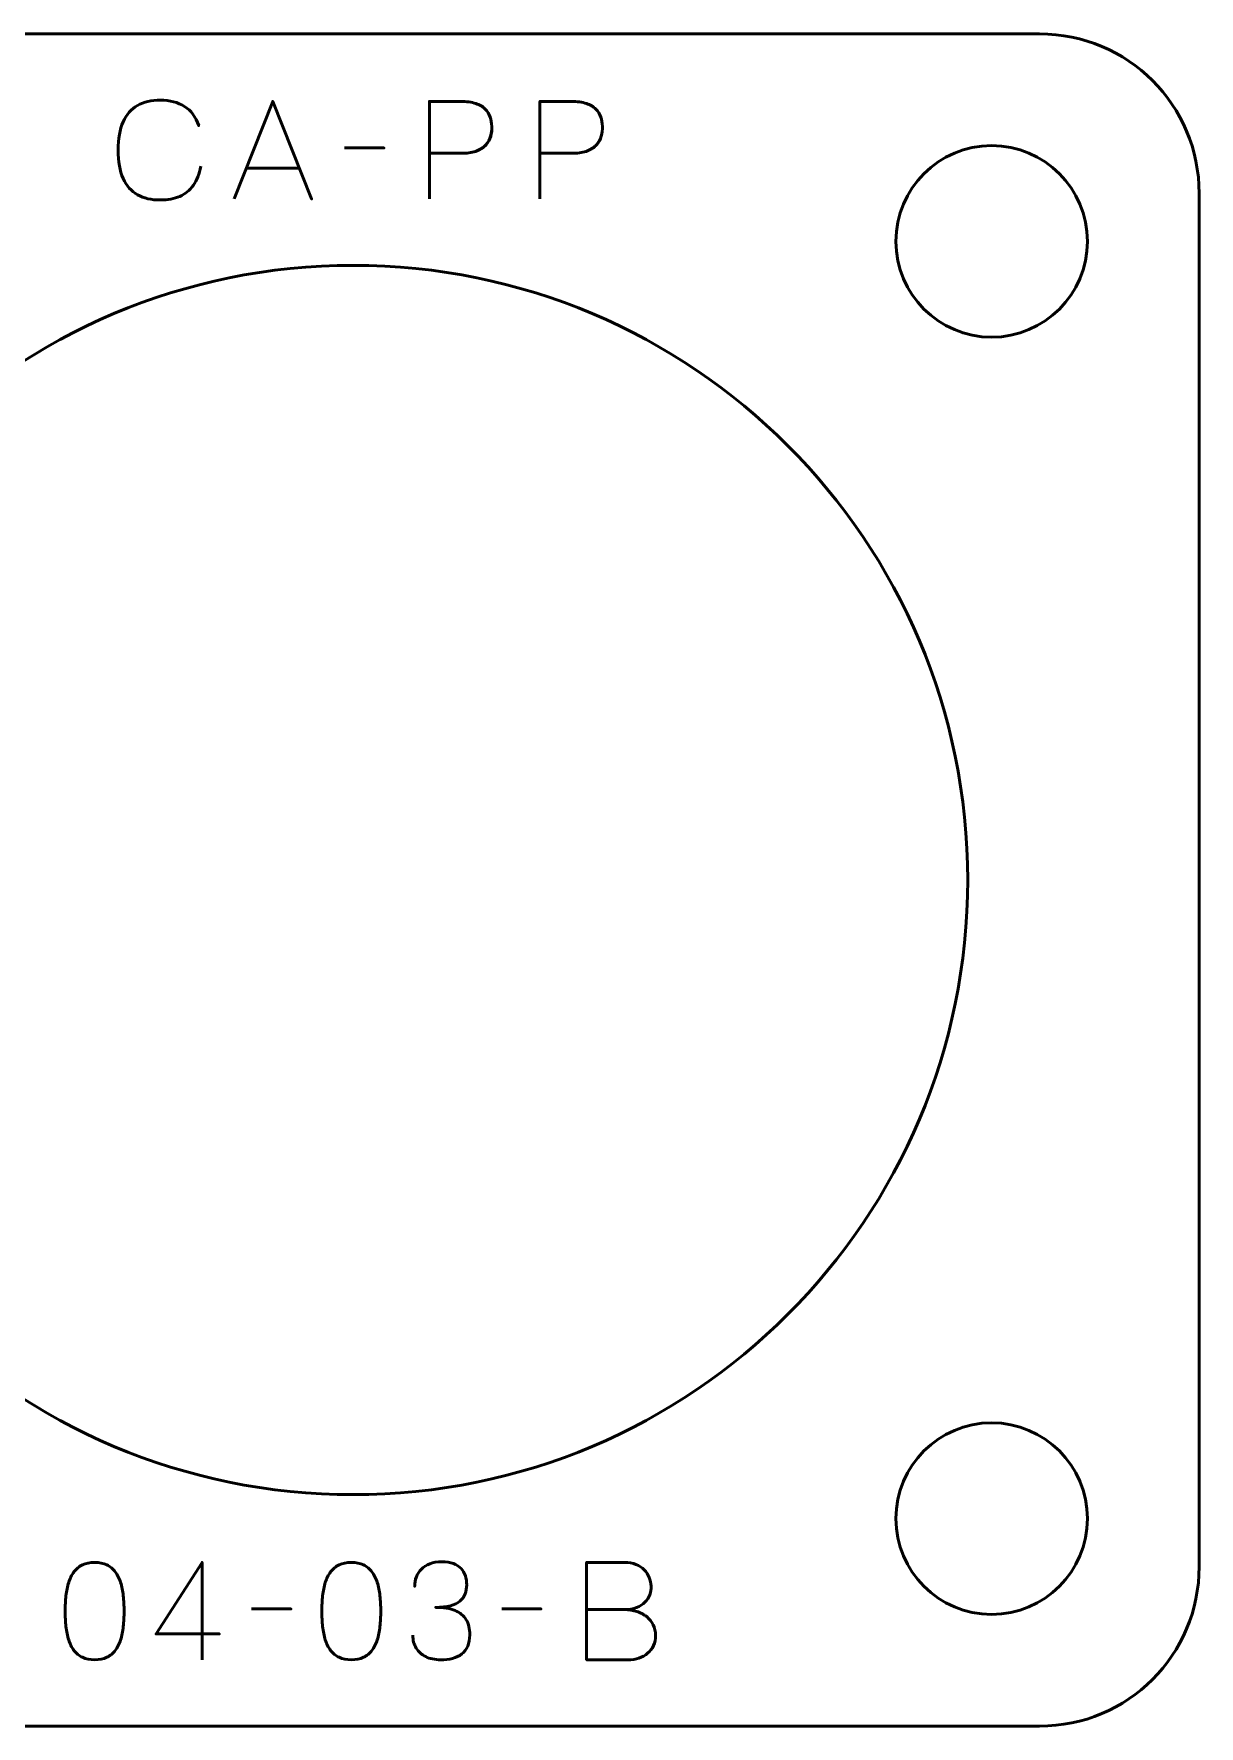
# Model space of a CAD drawing. Header units: centimetres. Extents: x -15.2 to 3.8, y -37.5 to 7.8.
# Drawn here: x -5.5 to -1.85, y -37.5 to -32.2 of the extents above; entities that cross this region are included whole.
import ezdxf

# ---------------------------------------------------------------- set-up
doc = ezdxf.new("R2010")
doc.units = ezdxf.units.CM
doc.header["$MEASUREMENT"] = 0
doc.layers.add('Layer 1', color=7, linetype='Continuous')

msp = doc.modelspace()

# ---------------------------------------------------------------- linework, layer by layer
at = {"layer": 'Layer 1', "lineweight": 53}
for points, knots in [([(-8.64992, -32.19998), (-8.64992, -32.19998), (-2.34995, -32.19998), (-2.34995, -32.19998), (-2.34995, -32.19998), (-2.07298, -32.19998), (-1.84999, -32.42307), (-1.84999, -32.70007), (-1.84999, -32.70007), (-1.84999, -32.70007), (-1.84999, -36.99993), (-1.84999, -36.99993), (-1.84999, -36.99993), (-1.84999, -37.27707), (-2.07298, -37.50003), (-2.34995, -37.50003), (-2.34995, -37.50003), (-2.34995, -37.50003), (-8.64992, -37.50003), (-8.64992, -37.50003), (-8.64992, -37.50003), (-8.92692, -37.50003), (-9.15001, -37.27707), (-9.15001, -36.99993), (-9.15001, -36.99993), (-9.15001, -36.99993), (-9.15001, -32.70007), (-9.15001, -32.70007), (-9.15001, -32.70007), (-9.15001, -32.42307), (-8.92692, -32.19998), (-8.64992, -32.19998)], [0, 0, 0, 0, 0.125, 0.125, 0.125, 0.125, 0.25, 0.25, 0.25, 0.25, 0.375, 0.375, 0.375, 0.375, 0.5, 0.5, 0.5, 0.5, 0.625, 0.625, 0.625, 0.625, 0.75, 0.75, 0.75, 0.75, 0.875, 0.875, 0.875, 0.875, 1, 1, 1, 1]), ([(-2.20002, -32.85), (-2.20002, -33.01567), (-2.33425, -33.15), (-2.50002, -33.15), (-2.50002, -33.15), (-2.66569, -33.15), (-2.80002, -33.01567), (-2.80002, -32.85), (-2.80002, -32.85), (-2.80002, -32.68437), (-2.66569, -32.55), (-2.50002, -32.55), (-2.50002, -32.55), (-2.33425, -32.55), (-2.20002, -32.68437), (-2.20002, -32.85)], [0, 0, 0, 0, 0.25, 0.25, 0.25, 0.25, 0.5, 0.5, 0.5, 0.5, 0.75, 0.75, 0.75, 0.75, 1, 1, 1, 1]), ([(-2.20002, -36.85), (-2.20002, -37.01567), (-2.33425, -37.15), (-2.50002, -37.15), (-2.50002, -37.15), (-2.66569, -37.15), (-2.80002, -37.01567), (-2.80002, -36.85), (-2.80002, -36.85), (-2.80002, -36.68437), (-2.66569, -36.55), (-2.50002, -36.55), (-2.50002, -36.55), (-2.33425, -36.55), (-2.20002, -36.68437), (-2.20002, -36.85)], [0, 0, 0, 0, 0.25, 0.25, 0.25, 0.25, 0.5, 0.5, 0.5, 0.5, 0.75, 0.75, 0.75, 0.75, 1, 1, 1, 1])]:
    msp.add_open_spline(points, degree=3, knots=knots, dxfattribs=at)
at = {"layer": 'Layer 1', "color": 30, "lineweight": 53}
for points, knots in [([(-4.97688, -32.61445), (-4.9814, -32.63865), (-4.9893, -32.65862), (-5.00038, -32.67428), (-5.00038, -32.67428), (-5.01152, -32.68988), (-5.02578, -32.70145), (-5.04313, -32.709), (-5.04313, -32.709), (-5.06042, -32.71655), (-5.08074, -32.72036), (-5.10388, -32.72029), (-5.10388, -32.72029), (-5.13203, -32.72036), (-5.15595, -32.71492), (-5.17557, -32.70385), (-5.17557, -32.70385), (-5.19518, -32.69284), (-5.21014, -32.67584), (-5.22044, -32.65277), (-5.22044, -32.65277), (-5.23074, -32.62969), (-5.23589, -32.60013), (-5.23596, -32.56408), (-5.23596, -32.56408), (-5.23589, -32.52817), (-5.23074, -32.49867), (-5.22044, -32.4756), (-5.22044, -32.4756), (-5.21014, -32.45253), (-5.19518, -32.43546), (-5.17557, -32.42438), (-5.17557, -32.42438), (-5.15595, -32.4133), (-5.13203, -32.4078), (-5.10388, -32.40787), (-5.10388, -32.40787), (-5.07375, -32.4078), (-5.0485, -32.41422), (-5.02818, -32.42713), (-5.02818, -32.42713), (-5.00793, -32.44004), (-4.99304, -32.46001), (-4.98366, -32.48703), (-4.98366, -32.48703), (-4.99304, -32.46001), (-5.00793, -32.44004), (-5.02818, -32.42713), (-5.02818, -32.42713), (-5.0485, -32.41422), (-5.07375, -32.4078), (-5.10388, -32.40787), (-5.10388, -32.40787), (-5.13203, -32.4078), (-5.15595, -32.4133), (-5.17557, -32.42438), (-5.17557, -32.42438), (-5.19518, -32.43546), (-5.21014, -32.45253), (-5.22044, -32.4756), (-5.22044, -32.4756), (-5.23074, -32.49867), (-5.23589, -32.52817), (-5.23596, -32.56408), (-5.23596, -32.56408), (-5.23589, -32.60013), (-5.23074, -32.62969), (-5.22044, -32.65277), (-5.22044, -32.65277), (-5.21014, -32.67584), (-5.19518, -32.69284), (-5.17557, -32.70385), (-5.17557, -32.70385), (-5.15595, -32.71492), (-5.13203, -32.72036), (-5.10388, -32.72029), (-5.10388, -32.72029), (-5.08074, -32.72036), (-5.06042, -32.71655), (-5.04313, -32.709), (-5.04313, -32.709), (-5.02578, -32.70145), (-5.01152, -32.68988), (-5.00038, -32.67428), (-5.00038, -32.67428), (-4.9893, -32.65862), (-4.9814, -32.63865), (-4.97688, -32.61445)], [0, 0, 0, 0, 0.0454545, 0.0454545, 0.0454545, 0.0454545, 0.0909091, 0.0909091, 0.0909091, 0.0909091, 0.1363636, 0.1363636, 0.1363636, 0.1363636, 0.1818182, 0.1818182, 0.1818182, 0.1818182, 0.2272727, 0.2272727, 0.2272727, 0.2272727, 0.2727273, 0.2727273, 0.2727273, 0.2727273, 0.3181818, 0.3181818, 0.3181818, 0.3181818, 0.3636364, 0.3636364, 0.3636364, 0.3636364, 0.4090909, 0.4090909, 0.4090909, 0.4090909, 0.4545455, 0.4545455, 0.4545455, 0.4545455, 0.5, 0.5, 0.5, 0.5, 0.5454545, 0.5454545, 0.5454545, 0.5454545, 0.5909091, 0.5909091, 0.5909091, 0.5909091, 0.6363636, 0.6363636, 0.6363636, 0.6363636, 0.6818182, 0.6818182, 0.6818182, 0.6818182, 0.7272727, 0.7272727, 0.7272727, 0.7272727, 0.7727273, 0.7727273, 0.7727273, 0.7727273, 0.8181818, 0.8181818, 0.8181818, 0.8181818, 0.8636364, 0.8636364, 0.8636364, 0.8636364, 0.9090909, 0.9090909, 0.9090909, 0.9090909, 0.9545455, 0.9545455, 0.9545455, 0.9545455, 1, 1, 1, 1]), ([(-4.87274, -32.7169), (-4.87274, -32.7169), (-4.75167, -32.41168), (-4.75167, -32.41168), (-4.75167, -32.41168), (-4.75167, -32.41168), (-4.63017, -32.7169), (-4.63017, -32.7169), (-4.63017, -32.7169), (-4.63017, -32.7169), (-4.75167, -32.41168), (-4.75167, -32.41168), (-4.75167, -32.41168), (-4.75167, -32.41168), (-4.87274, -32.7169), (-4.87274, -32.7169)], [0, 0, 0, 0, 0.25, 0.25, 0.25, 0.25, 0.5, 0.5, 0.5, 0.5, 0.75, 0.75, 0.75, 0.75, 1, 1, 1, 1]), ([(-4.26103, -32.7169), (-4.26103, -32.7169), (-4.26103, -32.41168), (-4.26103, -32.41168), (-4.26103, -32.41168), (-4.26103, -32.41168), (-4.16366, -32.41168), (-4.16366, -32.41168), (-4.16366, -32.41168), (-4.14419, -32.41175), (-4.12818, -32.41394), (-4.11555, -32.41817), (-4.11555, -32.41817), (-4.10299, -32.42233), (-4.09311, -32.42812), (-4.08598, -32.43546), (-4.08598, -32.43546), (-4.07886, -32.44272), (-4.07378, -32.45105), (-4.07067, -32.46043), (-4.07067, -32.46043), (-4.06764, -32.46982), (-4.06588, -32.47962), (-4.06545, -32.49), (-4.06545, -32.49), (-4.06496, -32.50037), (-4.06616, -32.51053), (-4.06898, -32.5204), (-4.06898, -32.5204), (-4.07187, -32.53028), (-4.07674, -32.53924), (-4.08373, -32.54729), (-4.08373, -32.54729), (-4.09064, -32.55533), (-4.10002, -32.56175), (-4.11181, -32.56648), (-4.11181, -32.56648), (-4.12359, -32.57127), (-4.13819, -32.57367), (-4.15562, -32.57381), (-4.15562, -32.57381), (-4.15562, -32.57381), (-4.26103, -32.57381), (-4.26103, -32.57381), (-4.26103, -32.57381), (-4.26103, -32.57381), (-4.15562, -32.57381), (-4.15562, -32.57381), (-4.15562, -32.57381), (-4.13855, -32.57367), (-4.12408, -32.57127), (-4.11237, -32.56648), (-4.11237, -32.56648), (-4.10059, -32.56175), (-4.0912, -32.55533), (-4.08415, -32.54729), (-4.08415, -32.54729), (-4.07716, -32.53924), (-4.07215, -32.53028), (-4.06919, -32.5204), (-4.06919, -32.5204), (-4.06623, -32.51053), (-4.06496, -32.50037), (-4.06545, -32.49), (-4.06545, -32.49), (-4.06588, -32.47962), (-4.06764, -32.46982), (-4.07081, -32.46043), (-4.07081, -32.46043), (-4.07392, -32.45105), (-4.07914, -32.44272), (-4.08627, -32.43546), (-4.08627, -32.43546), (-4.09346, -32.42812), (-4.10334, -32.42233), (-4.1159, -32.41817), (-4.1159, -32.41817), (-4.12853, -32.41394), (-4.1444, -32.41175), (-4.16366, -32.41168), (-4.16366, -32.41168), (-4.16366, -32.41168), (-4.26103, -32.41168), (-4.26103, -32.41168), (-4.26103, -32.41168), (-4.26103, -32.41168), (-4.26103, -32.7169), (-4.26103, -32.7169)], [0, 0, 0, 0, 0.0454545, 0.0454545, 0.0454545, 0.0454545, 0.0909091, 0.0909091, 0.0909091, 0.0909091, 0.1363636, 0.1363636, 0.1363636, 0.1363636, 0.1818182, 0.1818182, 0.1818182, 0.1818182, 0.2272727, 0.2272727, 0.2272727, 0.2272727, 0.2727273, 0.2727273, 0.2727273, 0.2727273, 0.3181818, 0.3181818, 0.3181818, 0.3181818, 0.3636364, 0.3636364, 0.3636364, 0.3636364, 0.4090909, 0.4090909, 0.4090909, 0.4090909, 0.4545455, 0.4545455, 0.4545455, 0.4545455, 0.5, 0.5, 0.5, 0.5, 0.5454545, 0.5454545, 0.5454545, 0.5454545, 0.5909091, 0.5909091, 0.5909091, 0.5909091, 0.6363636, 0.6363636, 0.6363636, 0.6363636, 0.6818182, 0.6818182, 0.6818182, 0.6818182, 0.7272727, 0.7272727, 0.7272727, 0.7272727, 0.7727273, 0.7727273, 0.7727273, 0.7727273, 0.8181818, 0.8181818, 0.8181818, 0.8181818, 0.8636364, 0.8636364, 0.8636364, 0.8636364, 0.9090909, 0.9090909, 0.9090909, 0.9090909, 0.9545455, 0.9545455, 0.9545455, 0.9545455, 1, 1, 1, 1]), ([(-3.91475, -32.7169), (-3.91475, -32.7169), (-3.91475, -32.41168), (-3.91475, -32.41168), (-3.91475, -32.41168), (-3.91475, -32.41168), (-3.81738, -32.41168), (-3.81738, -32.41168), (-3.81738, -32.41168), (-3.79791, -32.41175), (-3.7819, -32.41394), (-3.76927, -32.41817), (-3.76927, -32.41817), (-3.75671, -32.42233), (-3.74683, -32.42812), (-3.7397, -32.43546), (-3.7397, -32.43546), (-3.73258, -32.44272), (-3.7275, -32.45105), (-3.72439, -32.46043), (-3.72439, -32.46043), (-3.72136, -32.46982), (-3.7196, -32.47962), (-3.71917, -32.49), (-3.71917, -32.49), (-3.71868, -32.50037), (-3.71988, -32.51053), (-3.7227, -32.5204), (-3.7227, -32.5204), (-3.72559, -32.53028), (-3.73046, -32.53924), (-3.73745, -32.54729), (-3.73745, -32.54729), (-3.74436, -32.55533), (-3.75374, -32.56175), (-3.76553, -32.56648), (-3.76553, -32.56648), (-3.77731, -32.57127), (-3.79191, -32.57367), (-3.80934, -32.57381), (-3.80934, -32.57381), (-3.80934, -32.57381), (-3.91475, -32.57381), (-3.91475, -32.57381), (-3.91475, -32.57381), (-3.91475, -32.57381), (-3.80934, -32.57381), (-3.80934, -32.57381), (-3.80934, -32.57381), (-3.79227, -32.57367), (-3.7778, -32.57127), (-3.76609, -32.56648), (-3.76609, -32.56648), (-3.75431, -32.56175), (-3.74492, -32.55533), (-3.73787, -32.54729), (-3.73787, -32.54729), (-3.73088, -32.53924), (-3.72587, -32.53028), (-3.72291, -32.5204), (-3.72291, -32.5204), (-3.71995, -32.51053), (-3.71868, -32.50037), (-3.71917, -32.49), (-3.71917, -32.49), (-3.7196, -32.47962), (-3.72136, -32.46982), (-3.72453, -32.46043), (-3.72453, -32.46043), (-3.72764, -32.45105), (-3.73286, -32.44272), (-3.73999, -32.43546), (-3.73999, -32.43546), (-3.74718, -32.42812), (-3.75706, -32.42233), (-3.76962, -32.41817), (-3.76962, -32.41817), (-3.78225, -32.41394), (-3.79812, -32.41175), (-3.81738, -32.41168), (-3.81738, -32.41168), (-3.81738, -32.41168), (-3.91475, -32.41168), (-3.91475, -32.41168), (-3.91475, -32.41168), (-3.91475, -32.41168), (-3.91475, -32.7169), (-3.91475, -32.7169)], [0, 0, 0, 0, 0.0454545, 0.0454545, 0.0454545, 0.0454545, 0.0909091, 0.0909091, 0.0909091, 0.0909091, 0.1363636, 0.1363636, 0.1363636, 0.1363636, 0.1818182, 0.1818182, 0.1818182, 0.1818182, 0.2272727, 0.2272727, 0.2272727, 0.2272727, 0.2727273, 0.2727273, 0.2727273, 0.2727273, 0.3181818, 0.3181818, 0.3181818, 0.3181818, 0.3636364, 0.3636364, 0.3636364, 0.3636364, 0.4090909, 0.4090909, 0.4090909, 0.4090909, 0.4545455, 0.4545455, 0.4545455, 0.4545455, 0.5, 0.5, 0.5, 0.5, 0.5454545, 0.5454545, 0.5454545, 0.5454545, 0.5909091, 0.5909091, 0.5909091, 0.5909091, 0.6363636, 0.6363636, 0.6363636, 0.6363636, 0.6818182, 0.6818182, 0.6818182, 0.6818182, 0.7272727, 0.7272727, 0.7272727, 0.7272727, 0.7727273, 0.7727273, 0.7727273, 0.7727273, 0.8181818, 0.8181818, 0.8181818, 0.8181818, 0.8636364, 0.8636364, 0.8636364, 0.8636364, 0.9090909, 0.9090909, 0.9090909, 0.9090909, 0.9545455, 0.9545455, 0.9545455, 0.9545455, 1, 1, 1, 1]), ([(-4.52688, -32.5573), (-4.52688, -32.5573), (-4.40369, -32.5573), (-4.40369, -32.5573), (-4.40369, -32.5573), (-4.40369, -32.5573), (-4.52688, -32.5573), (-4.52688, -32.5573)], [0, 0, 0, 0, 0.5, 0.5, 0.5, 0.5, 1, 1, 1, 1]), ([(-4.83464, -32.6208), (-4.83464, -32.6208), (-4.6687, -32.6208), (-4.6687, -32.6208), (-4.6687, -32.6208), (-4.6687, -32.6208), (-4.83464, -32.6208), (-4.83464, -32.6208)], [0, 0, 0, 0, 0.5, 0.5, 0.5, 0.5, 1, 1, 1, 1]), ([(-5.30961, -37.29221), (-5.2948, -37.29214), (-5.28203, -37.28953), (-5.27137, -37.28445), (-5.27137, -37.28445), (-5.26079, -37.27937), (-5.25197, -37.2721), (-5.24492, -37.26286), (-5.24492, -37.26286), (-5.23793, -37.25355), (-5.23243, -37.24254), (-5.22834, -37.22984), (-5.22834, -37.22984), (-5.22431, -37.21714), (-5.22142, -37.20324), (-5.2198, -37.188), (-5.2198, -37.188), (-5.2181, -37.17276), (-5.21726, -37.15674), (-5.21733, -37.13981), (-5.21733, -37.13981), (-5.21726, -37.12295), (-5.2181, -37.10693), (-5.2198, -37.09176), (-5.2198, -37.09176), (-5.22142, -37.07659), (-5.22431, -37.06262), (-5.22834, -37.04992), (-5.22834, -37.04992), (-5.23243, -37.03729), (-5.23793, -37.02629), (-5.24492, -37.0169), (-5.24492, -37.0169), (-5.25197, -37.00759), (-5.26079, -37.00032), (-5.27137, -36.99524), (-5.27137, -36.99524), (-5.28203, -36.99009), (-5.2948, -36.98748), (-5.30961, -36.98741), (-5.30961, -36.98741), (-5.32443, -36.98748), (-5.3372, -36.99009), (-5.34786, -36.99524), (-5.34786, -36.99524), (-5.35844, -37.00032), (-5.36726, -37.00759), (-5.37431, -37.0169), (-5.37431, -37.0169), (-5.3813, -37.02629), (-5.3868, -37.03729), (-5.39089, -37.04992), (-5.39089, -37.04992), (-5.39492, -37.06262), (-5.39781, -37.07659), (-5.39943, -37.09176), (-5.39943, -37.09176), (-5.40112, -37.10693), (-5.40197, -37.12295), (-5.4019, -37.13981), (-5.4019, -37.13981), (-5.40197, -37.15674), (-5.40112, -37.17276), (-5.39943, -37.188), (-5.39943, -37.188), (-5.39781, -37.20324), (-5.39492, -37.21714), (-5.39089, -37.22984), (-5.39089, -37.22984), (-5.3868, -37.24254), (-5.3813, -37.25355), (-5.37431, -37.26286), (-5.37431, -37.26286), (-5.36726, -37.2721), (-5.35844, -37.27937), (-5.34786, -37.28445), (-5.34786, -37.28445), (-5.3372, -37.28953), (-5.32443, -37.29214), (-5.30961, -37.29221)], [0, 0, 0, 0, 0.05, 0.05, 0.05, 0.05, 0.1, 0.1, 0.1, 0.1, 0.15, 0.15, 0.15, 0.15, 0.2, 0.2, 0.2, 0.2, 0.25, 0.25, 0.25, 0.25, 0.3, 0.3, 0.3, 0.3, 0.35, 0.35, 0.35, 0.35, 0.4, 0.4, 0.4, 0.4, 0.45, 0.45, 0.45, 0.45, 0.5, 0.5, 0.5, 0.5, 0.55, 0.55, 0.55, 0.55, 0.6, 0.6, 0.6, 0.6, 0.65, 0.65, 0.65, 0.65, 0.7, 0.7, 0.7, 0.7, 0.75, 0.75, 0.75, 0.75, 0.8, 0.8, 0.8, 0.8, 0.85, 0.85, 0.85, 0.85, 0.9, 0.9, 0.9, 0.9, 0.95, 0.95, 0.95, 0.95, 1, 1, 1, 1]), ([(-5.30961, -37.29221), (-5.2948, -37.29214), (-5.28203, -37.28953), (-5.27137, -37.28445), (-5.27137, -37.28445), (-5.26079, -37.27937), (-5.25197, -37.2721), (-5.24492, -37.26286), (-5.24492, -37.26286), (-5.23793, -37.25355), (-5.23243, -37.24254), (-5.22834, -37.22984), (-5.22834, -37.22984), (-5.22431, -37.21714), (-5.22142, -37.20324), (-5.2198, -37.188), (-5.2198, -37.188), (-5.2181, -37.17276), (-5.21726, -37.15674), (-5.21733, -37.13981), (-5.21733, -37.13981), (-5.21726, -37.12295), (-5.2181, -37.10693), (-5.2198, -37.09176), (-5.2198, -37.09176), (-5.22142, -37.07659), (-5.22431, -37.06262), (-5.22834, -37.04992), (-5.22834, -37.04992), (-5.23243, -37.03729), (-5.23793, -37.02629), (-5.24492, -37.0169), (-5.24492, -37.0169), (-5.25197, -37.00759), (-5.26079, -37.00032), (-5.27137, -36.99524), (-5.27137, -36.99524), (-5.28203, -36.99009), (-5.2948, -36.98748), (-5.30961, -36.98741), (-5.30961, -36.98741), (-5.32443, -36.98748), (-5.3372, -36.99009), (-5.34786, -36.99524), (-5.34786, -36.99524), (-5.35844, -37.00032), (-5.36726, -37.00759), (-5.37431, -37.0169), (-5.37431, -37.0169), (-5.3813, -37.02629), (-5.3868, -37.03729), (-5.39089, -37.04992), (-5.39089, -37.04992), (-5.39492, -37.06262), (-5.39781, -37.07659), (-5.39943, -37.09176), (-5.39943, -37.09176), (-5.40112, -37.10693), (-5.40197, -37.12295), (-5.4019, -37.13981), (-5.4019, -37.13981), (-5.40197, -37.15674), (-5.40112, -37.17276), (-5.39943, -37.188), (-5.39943, -37.188), (-5.39781, -37.20324), (-5.39492, -37.21714), (-5.39089, -37.22984), (-5.39089, -37.22984), (-5.3868, -37.24254), (-5.3813, -37.25355), (-5.37431, -37.26286), (-5.37431, -37.26286), (-5.36726, -37.2721), (-5.35844, -37.27937), (-5.34786, -37.28445), (-5.34786, -37.28445), (-5.3372, -37.28953), (-5.32443, -37.29214), (-5.30961, -37.29221)], [0, 0, 0, 0, 0.05, 0.05, 0.05, 0.05, 0.1, 0.1, 0.1, 0.1, 0.15, 0.15, 0.15, 0.15, 0.2, 0.2, 0.2, 0.2, 0.25, 0.25, 0.25, 0.25, 0.3, 0.3, 0.3, 0.3, 0.35, 0.35, 0.35, 0.35, 0.4, 0.4, 0.4, 0.4, 0.45, 0.45, 0.45, 0.45, 0.5, 0.5, 0.5, 0.5, 0.55, 0.55, 0.55, 0.55, 0.6, 0.6, 0.6, 0.6, 0.65, 0.65, 0.65, 0.65, 0.7, 0.7, 0.7, 0.7, 0.75, 0.75, 0.75, 0.75, 0.8, 0.8, 0.8, 0.8, 0.85, 0.85, 0.85, 0.85, 0.9, 0.9, 0.9, 0.9, 0.95, 0.95, 0.95, 0.95, 1, 1, 1, 1]), ([(-4.97307, -37.29221), (-4.97307, -37.29221), (-4.97307, -36.98699), (-4.97307, -36.98699), (-4.97307, -36.98699), (-4.97307, -36.98699), (-5.117, -37.21093), (-5.117, -37.21093), (-5.117, -37.21093), (-5.117, -37.21093), (-4.91888, -37.21093), (-4.91888, -37.21093), (-4.91888, -37.21093), (-4.91888, -37.21093), (-5.117, -37.21093), (-5.117, -37.21093), (-5.117, -37.21093), (-5.117, -37.21093), (-4.97307, -36.98699), (-4.97307, -36.98699), (-4.97307, -36.98699), (-4.97307, -36.98699), (-4.97307, -37.29221), (-4.97307, -37.29221)], [0, 0, 0, 0, 0.1666667, 0.1666667, 0.1666667, 0.1666667, 0.3333333, 0.3333333, 0.3333333, 0.3333333, 0.5, 0.5, 0.5, 0.5, 0.6666667, 0.6666667, 0.6666667, 0.6666667, 0.8333333, 0.8333333, 0.8333333, 0.8333333, 1, 1, 1, 1]), ([(-4.50571, -37.29221), (-4.4909, -37.29214), (-4.47813, -37.28953), (-4.46747, -37.28445), (-4.46747, -37.28445), (-4.45689, -37.27937), (-4.44807, -37.2721), (-4.44102, -37.26286), (-4.44102, -37.26286), (-4.43403, -37.25355), (-4.42853, -37.24254), (-4.42444, -37.22984), (-4.42444, -37.22984), (-4.42041, -37.21714), (-4.41752, -37.20324), (-4.4159, -37.188), (-4.4159, -37.188), (-4.4142, -37.17276), (-4.41336, -37.15674), (-4.41343, -37.13981), (-4.41343, -37.13981), (-4.41336, -37.12295), (-4.4142, -37.10693), (-4.4159, -37.09176), (-4.4159, -37.09176), (-4.41752, -37.07659), (-4.42041, -37.06262), (-4.42444, -37.04992), (-4.42444, -37.04992), (-4.42853, -37.03729), (-4.43403, -37.02629), (-4.44102, -37.0169), (-4.44102, -37.0169), (-4.44807, -37.00759), (-4.45689, -37.00032), (-4.46747, -36.99524), (-4.46747, -36.99524), (-4.47813, -36.99009), (-4.4909, -36.98748), (-4.50571, -36.98741), (-4.50571, -36.98741), (-4.52053, -36.98748), (-4.5333, -36.99009), (-4.54396, -36.99524), (-4.54396, -36.99524), (-4.55454, -37.00032), (-4.56336, -37.00759), (-4.57041, -37.0169), (-4.57041, -37.0169), (-4.5774, -37.02629), (-4.5829, -37.03729), (-4.58699, -37.04992), (-4.58699, -37.04992), (-4.59102, -37.06262), (-4.59391, -37.07659), (-4.59553, -37.09176), (-4.59553, -37.09176), (-4.59722, -37.10693), (-4.59807, -37.12295), (-4.598, -37.13981), (-4.598, -37.13981), (-4.59807, -37.15674), (-4.59722, -37.17276), (-4.59553, -37.188), (-4.59553, -37.188), (-4.59391, -37.20324), (-4.59102, -37.21714), (-4.58699, -37.22984), (-4.58699, -37.22984), (-4.5829, -37.24254), (-4.5774, -37.25355), (-4.57041, -37.26286), (-4.57041, -37.26286), (-4.56336, -37.2721), (-4.55454, -37.27937), (-4.54396, -37.28445), (-4.54396, -37.28445), (-4.5333, -37.28953), (-4.52053, -37.29214), (-4.50571, -37.29221)], [0, 0, 0, 0, 0.05, 0.05, 0.05, 0.05, 0.1, 0.1, 0.1, 0.1, 0.15, 0.15, 0.15, 0.15, 0.2, 0.2, 0.2, 0.2, 0.25, 0.25, 0.25, 0.25, 0.3, 0.3, 0.3, 0.3, 0.35, 0.35, 0.35, 0.35, 0.4, 0.4, 0.4, 0.4, 0.45, 0.45, 0.45, 0.45, 0.5, 0.5, 0.5, 0.5, 0.55, 0.55, 0.55, 0.55, 0.6, 0.6, 0.6, 0.6, 0.65, 0.65, 0.65, 0.65, 0.7, 0.7, 0.7, 0.7, 0.75, 0.75, 0.75, 0.75, 0.8, 0.8, 0.8, 0.8, 0.85, 0.85, 0.85, 0.85, 0.9, 0.9, 0.9, 0.9, 0.95, 0.95, 0.95, 0.95, 1, 1, 1, 1]), ([(-4.50571, -37.29221), (-4.4909, -37.29214), (-4.47813, -37.28953), (-4.46747, -37.28445), (-4.46747, -37.28445), (-4.45689, -37.27937), (-4.44807, -37.2721), (-4.44102, -37.26286), (-4.44102, -37.26286), (-4.43403, -37.25355), (-4.42853, -37.24254), (-4.42444, -37.22984), (-4.42444, -37.22984), (-4.42041, -37.21714), (-4.41752, -37.20324), (-4.4159, -37.188), (-4.4159, -37.188), (-4.4142, -37.17276), (-4.41336, -37.15674), (-4.41343, -37.13981), (-4.41343, -37.13981), (-4.41336, -37.12295), (-4.4142, -37.10693), (-4.4159, -37.09176), (-4.4159, -37.09176), (-4.41752, -37.07659), (-4.42041, -37.06262), (-4.42444, -37.04992), (-4.42444, -37.04992), (-4.42853, -37.03729), (-4.43403, -37.02629), (-4.44102, -37.0169), (-4.44102, -37.0169), (-4.44807, -37.00759), (-4.45689, -37.00032), (-4.46747, -36.99524), (-4.46747, -36.99524), (-4.47813, -36.99009), (-4.4909, -36.98748), (-4.50571, -36.98741), (-4.50571, -36.98741), (-4.52053, -36.98748), (-4.5333, -36.99009), (-4.54396, -36.99524), (-4.54396, -36.99524), (-4.55454, -37.00032), (-4.56336, -37.00759), (-4.57041, -37.0169), (-4.57041, -37.0169), (-4.5774, -37.02629), (-4.5829, -37.03729), (-4.58699, -37.04992), (-4.58699, -37.04992), (-4.59102, -37.06262), (-4.59391, -37.07659), (-4.59553, -37.09176), (-4.59553, -37.09176), (-4.59722, -37.10693), (-4.59807, -37.12295), (-4.598, -37.13981), (-4.598, -37.13981), (-4.59807, -37.15674), (-4.59722, -37.17276), (-4.59553, -37.188), (-4.59553, -37.188), (-4.59391, -37.20324), (-4.59102, -37.21714), (-4.58699, -37.22984), (-4.58699, -37.22984), (-4.5829, -37.24254), (-4.5774, -37.25355), (-4.57041, -37.26286), (-4.57041, -37.26286), (-4.56336, -37.2721), (-4.55454, -37.27937), (-4.54396, -37.28445), (-4.54396, -37.28445), (-4.5333, -37.28953), (-4.52053, -37.29214), (-4.50571, -37.29221)], [0, 0, 0, 0, 0.05, 0.05, 0.05, 0.05, 0.1, 0.1, 0.1, 0.1, 0.15, 0.15, 0.15, 0.15, 0.2, 0.2, 0.2, 0.2, 0.25, 0.25, 0.25, 0.25, 0.3, 0.3, 0.3, 0.3, 0.35, 0.35, 0.35, 0.35, 0.4, 0.4, 0.4, 0.4, 0.45, 0.45, 0.45, 0.45, 0.5, 0.5, 0.5, 0.5, 0.55, 0.55, 0.55, 0.55, 0.6, 0.6, 0.6, 0.6, 0.65, 0.65, 0.65, 0.65, 0.7, 0.7, 0.7, 0.7, 0.75, 0.75, 0.75, 0.75, 0.8, 0.8, 0.8, 0.8, 0.85, 0.85, 0.85, 0.85, 0.9, 0.9, 0.9, 0.9, 0.95, 0.95, 0.95, 0.95, 1, 1, 1, 1]), ([(-4.3131, -37.21559), (-4.31303, -37.23083), (-4.3095, -37.24409), (-4.30252, -37.25559), (-4.30252, -37.25559), (-4.29553, -37.26702), (-4.28558, -37.27598), (-4.2726, -37.2824), (-4.2726, -37.2824), (-4.25962, -37.28882), (-4.24403, -37.29207), (-4.22589, -37.29221), (-4.22589, -37.29221), (-4.21228, -37.29221), (-4.19993, -37.2908), (-4.18871, -37.28784), (-4.18871, -37.28784), (-4.17756, -37.28487), (-4.16797, -37.28029), (-4.15985, -37.27401), (-4.15985, -37.27401), (-4.15174, -37.26773), (-4.14553, -37.25961), (-4.14109, -37.24974), (-4.14109, -37.24974), (-4.13671, -37.23979), (-4.13453, -37.22786), (-4.13446, -37.21389), (-4.13446, -37.21389), (-4.13438, -37.19527), (-4.13819, -37.17953), (-4.14574, -37.16676), (-4.14574, -37.16676), (-4.15329, -37.15399), (-4.16501, -37.1444), (-4.18074, -37.13784), (-4.18074, -37.13784), (-4.19647, -37.13127), (-4.21665, -37.12796), (-4.24113, -37.12796), (-4.24113, -37.12796), (-4.22286, -37.12803), (-4.20755, -37.12634), (-4.19506, -37.12288), (-4.19506, -37.12288), (-4.18264, -37.11942), (-4.1727, -37.11455), (-4.16522, -37.1082), (-4.16522, -37.1082), (-4.15774, -37.10192), (-4.15231, -37.09444), (-4.14906, -37.08584), (-4.14906, -37.08584), (-4.14574, -37.0773), (-4.14412, -37.06792), (-4.14419, -37.05769), (-4.14419, -37.05769), (-4.14412, -37.04745), (-4.14553, -37.038), (-4.14835, -37.02925), (-4.14835, -37.02925), (-4.15111, -37.0205), (-4.15562, -37.01281), (-4.16176, -37.00625), (-4.16176, -37.00625), (-4.1679, -36.99969), (-4.17601, -36.99454), (-4.18596, -36.99087), (-4.18596, -36.99087), (-4.19598, -36.9872), (-4.20819, -36.98537), (-4.22251, -36.9853), (-4.22251, -36.9853), (-4.23676, -36.98537), (-4.24925, -36.98748), (-4.25983, -36.99158), (-4.25983, -36.99158), (-4.27049, -36.99567), (-4.27923, -37.00124), (-4.28629, -37.00837), (-4.28629, -37.00837), (-4.29327, -37.01549), (-4.2985, -37.02361), (-4.30195, -37.03278), (-4.30195, -37.03278), (-4.30548, -37.04195), (-4.30717, -37.05169), (-4.30717, -37.06192), (-4.30717, -37.06192), (-4.30717, -37.05169), (-4.30548, -37.04195), (-4.30195, -37.03278), (-4.30195, -37.03278), (-4.2985, -37.02361), (-4.29327, -37.01549), (-4.28629, -37.00837), (-4.28629, -37.00837), (-4.27923, -37.00124), (-4.27049, -36.99567), (-4.25983, -36.99158), (-4.25983, -36.99158), (-4.24925, -36.98748), (-4.23676, -36.98537), (-4.22251, -36.9853), (-4.22251, -36.9853), (-4.20819, -36.98537), (-4.19598, -36.9872), (-4.18596, -36.99087), (-4.18596, -36.99087), (-4.17601, -36.99454), (-4.1679, -36.99969), (-4.16176, -37.00625), (-4.16176, -37.00625), (-4.15562, -37.01281), (-4.15111, -37.0205), (-4.14835, -37.02925), (-4.14835, -37.02925), (-4.14553, -37.038), (-4.14412, -37.04745), (-4.14419, -37.05769), (-4.14419, -37.05769), (-4.14412, -37.06792), (-4.14574, -37.0773), (-4.14906, -37.08584), (-4.14906, -37.08584), (-4.15231, -37.09444), (-4.15774, -37.10192), (-4.16522, -37.1082), (-4.16522, -37.1082), (-4.1727, -37.11455), (-4.18264, -37.11942), (-4.19506, -37.12288), (-4.19506, -37.12288), (-4.20755, -37.12634), (-4.22286, -37.12803), (-4.24113, -37.12796), (-4.24113, -37.12796), (-4.21665, -37.12796), (-4.19647, -37.13127), (-4.18074, -37.13784), (-4.18074, -37.13784), (-4.16501, -37.1444), (-4.15329, -37.15399), (-4.14574, -37.16676), (-4.14574, -37.16676), (-4.13819, -37.17953), (-4.13438, -37.19527), (-4.13446, -37.21389), (-4.13446, -37.21389), (-4.13453, -37.22786), (-4.13671, -37.23979), (-4.14109, -37.24974), (-4.14109, -37.24974), (-4.14553, -37.25961), (-4.15174, -37.26773), (-4.15985, -37.27401), (-4.15985, -37.27401), (-4.16797, -37.28029), (-4.17756, -37.28487), (-4.18871, -37.28784), (-4.18871, -37.28784), (-4.19993, -37.2908), (-4.21228, -37.29221), (-4.22589, -37.29221), (-4.22589, -37.29221), (-4.24403, -37.29207), (-4.25962, -37.28882), (-4.2726, -37.2824), (-4.2726, -37.2824), (-4.28558, -37.27598), (-4.29553, -37.26702), (-4.30252, -37.25559), (-4.30252, -37.25559), (-4.3095, -37.24409), (-4.31303, -37.23083), (-4.3131, -37.21559)], [0, 0, 0, 0, 0.0227273, 0.0227273, 0.0227273, 0.0227273, 0.0454545, 0.0454545, 0.0454545, 0.0454545, 0.0681818, 0.0681818, 0.0681818, 0.0681818, 0.0909091, 0.0909091, 0.0909091, 0.0909091, 0.1136364, 0.1136364, 0.1136364, 0.1136364, 0.1363636, 0.1363636, 0.1363636, 0.1363636, 0.1590909, 0.1590909, 0.1590909, 0.1590909, 0.1818182, 0.1818182, 0.1818182, 0.1818182, 0.2045455, 0.2045455, 0.2045455, 0.2045455, 0.2272727, 0.2272727, 0.2272727, 0.2272727, 0.25, 0.25, 0.25, 0.25, 0.2727273, 0.2727273, 0.2727273, 0.2727273, 0.2954545, 0.2954545, 0.2954545, 0.2954545, 0.3181818, 0.3181818, 0.3181818, 0.3181818, 0.3409091, 0.3409091, 0.3409091, 0.3409091, 0.3636364, 0.3636364, 0.3636364, 0.3636364, 0.3863636, 0.3863636, 0.3863636, 0.3863636, 0.4090909, 0.4090909, 0.4090909, 0.4090909, 0.4318182, 0.4318182, 0.4318182, 0.4318182, 0.4545455, 0.4545455, 0.4545455, 0.4545455, 0.4772727, 0.4772727, 0.4772727, 0.4772727, 0.5, 0.5, 0.5, 0.5, 0.5227273, 0.5227273, 0.5227273, 0.5227273, 0.5454545, 0.5454545, 0.5454545, 0.5454545, 0.5681818, 0.5681818, 0.5681818, 0.5681818, 0.5909091, 0.5909091, 0.5909091, 0.5909091, 0.6136364, 0.6136364, 0.6136364, 0.6136364, 0.6363636, 0.6363636, 0.6363636, 0.6363636, 0.6590909, 0.6590909, 0.6590909, 0.6590909, 0.6818182, 0.6818182, 0.6818182, 0.6818182, 0.7045455, 0.7045455, 0.7045455, 0.7045455, 0.7272727, 0.7272727, 0.7272727, 0.7272727, 0.75, 0.75, 0.75, 0.75, 0.7727273, 0.7727273, 0.7727273, 0.7727273, 0.7954545, 0.7954545, 0.7954545, 0.7954545, 0.8181818, 0.8181818, 0.8181818, 0.8181818, 0.8409091, 0.8409091, 0.8409091, 0.8409091, 0.8636364, 0.8636364, 0.8636364, 0.8636364, 0.8863636, 0.8863636, 0.8863636, 0.8863636, 0.9090909, 0.9090909, 0.9090909, 0.9090909, 0.9318182, 0.9318182, 0.9318182, 0.9318182, 0.9545455, 0.9545455, 0.9545455, 0.9545455, 0.9772727, 0.9772727, 0.9772727, 0.9772727, 1, 1, 1, 1]), ([(-3.7687, -37.13515), (-3.7687, -37.13515), (-3.65144, -37.13515), (-3.65144, -37.13515), (-3.65144, -37.13515), (-3.6362, -37.13508), (-3.62322, -37.13297), (-3.61228, -37.1288), (-3.61228, -37.1288), (-3.60141, -37.12471), (-3.5926, -37.11914), (-3.58575, -37.11215), (-3.58575, -37.11215), (-3.57891, -37.10517), (-3.57397, -37.09727), (-3.57086, -37.08852), (-3.57086, -37.08852), (-3.56783, -37.07984), (-3.56642, -37.07081), (-3.56677, -37.0615), (-3.56677, -37.0615), (-3.5672, -37.05218), (-3.56917, -37.04315), (-3.5727, -37.03433), (-3.5727, -37.03433), (-3.57616, -37.02551), (-3.58138, -37.01754), (-3.58822, -37.01041), (-3.58822, -37.01041), (-3.59506, -37.00329), (-3.6036, -36.99764), (-3.61397, -36.99348), (-3.61397, -36.99348), (-3.62435, -36.98925), (-3.63655, -36.98706), (-3.65059, -36.98699), (-3.65059, -36.98699), (-3.65059, -36.98699), (-3.7687, -36.98699), (-3.7687, -36.98699), (-3.7687, -36.98699), (-3.7687, -36.98699), (-3.7687, -37.29221), (-3.7687, -37.29221), (-3.7687, -37.29221), (-3.7687, -37.29221), (-3.63874, -37.29221), (-3.63874, -37.29221), (-3.63874, -37.29221), (-3.6266, -37.29221), (-3.61531, -37.29045), (-3.60487, -37.28699), (-3.60487, -37.28699), (-3.59443, -37.28346), (-3.58533, -37.27845), (-3.57743, -37.27175), (-3.57743, -37.27175), (-3.56959, -37.26512), (-3.56346, -37.25707), (-3.55908, -37.24755), (-3.55908, -37.24755), (-3.55471, -37.23802), (-3.55245, -37.22723), (-3.55238, -37.21516), (-3.55238, -37.21516), (-3.55266, -37.20303), (-3.5552, -37.19209), (-3.56007, -37.18229), (-3.56007, -37.18229), (-3.56494, -37.17248), (-3.57171, -37.16408), (-3.58046, -37.15703), (-3.58046, -37.15703), (-3.58921, -37.15004), (-3.59965, -37.14461), (-3.61165, -37.14087), (-3.61165, -37.14087), (-3.62364, -37.13713), (-3.6369, -37.13523), (-3.65144, -37.13515), (-3.65144, -37.13515), (-3.6369, -37.13523), (-3.62364, -37.13713), (-3.61165, -37.14087), (-3.61165, -37.14087), (-3.59965, -37.14461), (-3.58921, -37.15004), (-3.58046, -37.15703), (-3.58046, -37.15703), (-3.57171, -37.16408), (-3.56494, -37.17248), (-3.56007, -37.18229), (-3.56007, -37.18229), (-3.5552, -37.19209), (-3.55266, -37.20303), (-3.55238, -37.21516), (-3.55238, -37.21516), (-3.55245, -37.22723), (-3.55471, -37.23802), (-3.55908, -37.24755), (-3.55908, -37.24755), (-3.56346, -37.25707), (-3.56959, -37.26512), (-3.57743, -37.27175), (-3.57743, -37.27175), (-3.58533, -37.27845), (-3.59443, -37.28346), (-3.60487, -37.28699), (-3.60487, -37.28699), (-3.61531, -37.29045), (-3.6266, -37.29221), (-3.63874, -37.29221), (-3.63874, -37.29221), (-3.63874, -37.29221), (-3.7687, -37.29221), (-3.7687, -37.29221), (-3.7687, -37.29221), (-3.7687, -37.29221), (-3.7687, -36.98699), (-3.7687, -36.98699), (-3.7687, -36.98699), (-3.7687, -36.98699), (-3.65059, -36.98699), (-3.65059, -36.98699), (-3.65059, -36.98699), (-3.63655, -36.98706), (-3.62435, -36.98925), (-3.61397, -36.99348), (-3.61397, -36.99348), (-3.6036, -36.99764), (-3.59506, -37.00329), (-3.58822, -37.01041), (-3.58822, -37.01041), (-3.58138, -37.01754), (-3.57616, -37.02551), (-3.5727, -37.03433), (-3.5727, -37.03433), (-3.56917, -37.04315), (-3.5672, -37.05218), (-3.56677, -37.0615), (-3.56677, -37.0615), (-3.56642, -37.07081), (-3.56783, -37.07984), (-3.57086, -37.08852), (-3.57086, -37.08852), (-3.57397, -37.09727), (-3.57891, -37.10517), (-3.58575, -37.11215), (-3.58575, -37.11215), (-3.5926, -37.11914), (-3.60141, -37.12471), (-3.61228, -37.1288), (-3.61228, -37.1288), (-3.62322, -37.13297), (-3.6362, -37.13508), (-3.65144, -37.13515), (-3.65144, -37.13515), (-3.65144, -37.13515), (-3.7687, -37.13515), (-3.7687, -37.13515)], [0, 0, 0, 0, 0.025, 0.025, 0.025, 0.025, 0.05, 0.05, 0.05, 0.05, 0.075, 0.075, 0.075, 0.075, 0.1, 0.1, 0.1, 0.1, 0.125, 0.125, 0.125, 0.125, 0.15, 0.15, 0.15, 0.15, 0.175, 0.175, 0.175, 0.175, 0.2, 0.2, 0.2, 0.2, 0.225, 0.225, 0.225, 0.225, 0.25, 0.25, 0.25, 0.25, 0.275, 0.275, 0.275, 0.275, 0.3, 0.3, 0.3, 0.3, 0.325, 0.325, 0.325, 0.325, 0.35, 0.35, 0.35, 0.35, 0.375, 0.375, 0.375, 0.375, 0.4, 0.4, 0.4, 0.4, 0.425, 0.425, 0.425, 0.425, 0.45, 0.45, 0.45, 0.45, 0.475, 0.475, 0.475, 0.475, 0.5, 0.5, 0.5, 0.5, 0.525, 0.525, 0.525, 0.525, 0.55, 0.55, 0.55, 0.55, 0.575, 0.575, 0.575, 0.575, 0.6, 0.6, 0.6, 0.6, 0.625, 0.625, 0.625, 0.625, 0.65, 0.65, 0.65, 0.65, 0.675, 0.675, 0.675, 0.675, 0.7, 0.7, 0.7, 0.7, 0.725, 0.725, 0.725, 0.725, 0.75, 0.75, 0.75, 0.75, 0.775, 0.775, 0.775, 0.775, 0.8, 0.8, 0.8, 0.8, 0.825, 0.825, 0.825, 0.825, 0.85, 0.85, 0.85, 0.85, 0.875, 0.875, 0.875, 0.875, 0.9, 0.9, 0.9, 0.9, 0.925, 0.925, 0.925, 0.925, 0.95, 0.95, 0.95, 0.95, 0.975, 0.975, 0.975, 0.975, 1, 1, 1, 1]), ([(-4.81813, -37.13261), (-4.81813, -37.13261), (-4.69494, -37.13261), (-4.69494, -37.13261), (-4.69494, -37.13261), (-4.69494, -37.13261), (-4.81813, -37.13261), (-4.81813, -37.13261)], [0, 0, 0, 0, 0.5, 0.5, 0.5, 0.5, 1, 1, 1, 1]), ([(-4.03455, -37.13261), (-4.03455, -37.13261), (-3.91136, -37.13261), (-3.91136, -37.13261), (-3.91136, -37.13261), (-3.91136, -37.13261), (-4.03455, -37.13261), (-4.03455, -37.13261)], [0, 0, 0, 0, 0.5, 0.5, 0.5, 0.5, 1, 1, 1, 1])]:
    msp.add_open_spline(points, degree=3, knots=knots, dxfattribs=at)
at = {"layer": 'Layer 1', "color": 250, "lineweight": 53}
msp.add_open_spline([(-6.425, -34.85), (-6.425, -33.78704), (-5.56296, -32.925), (-4.5, -32.925), (-4.5, -32.925), (-3.43704, -32.925), (-2.575, -33.78704), (-2.575, -34.85), (-2.575, -34.85), (-2.575, -35.91296), (-3.43704, -36.775), (-4.5, -36.775), (-4.5, -36.775), (-5.56296, -36.775), (-6.425, -35.91296), (-6.425, -34.85)], degree=3, knots=[0, 0, 0, 0, 0.25, 0.25, 0.25, 0.25, 0.5, 0.5, 0.5, 0.5, 0.75, 0.75, 0.75, 0.75, 1, 1, 1, 1], dxfattribs=at)

doc.saveas('drawing.dxf')
